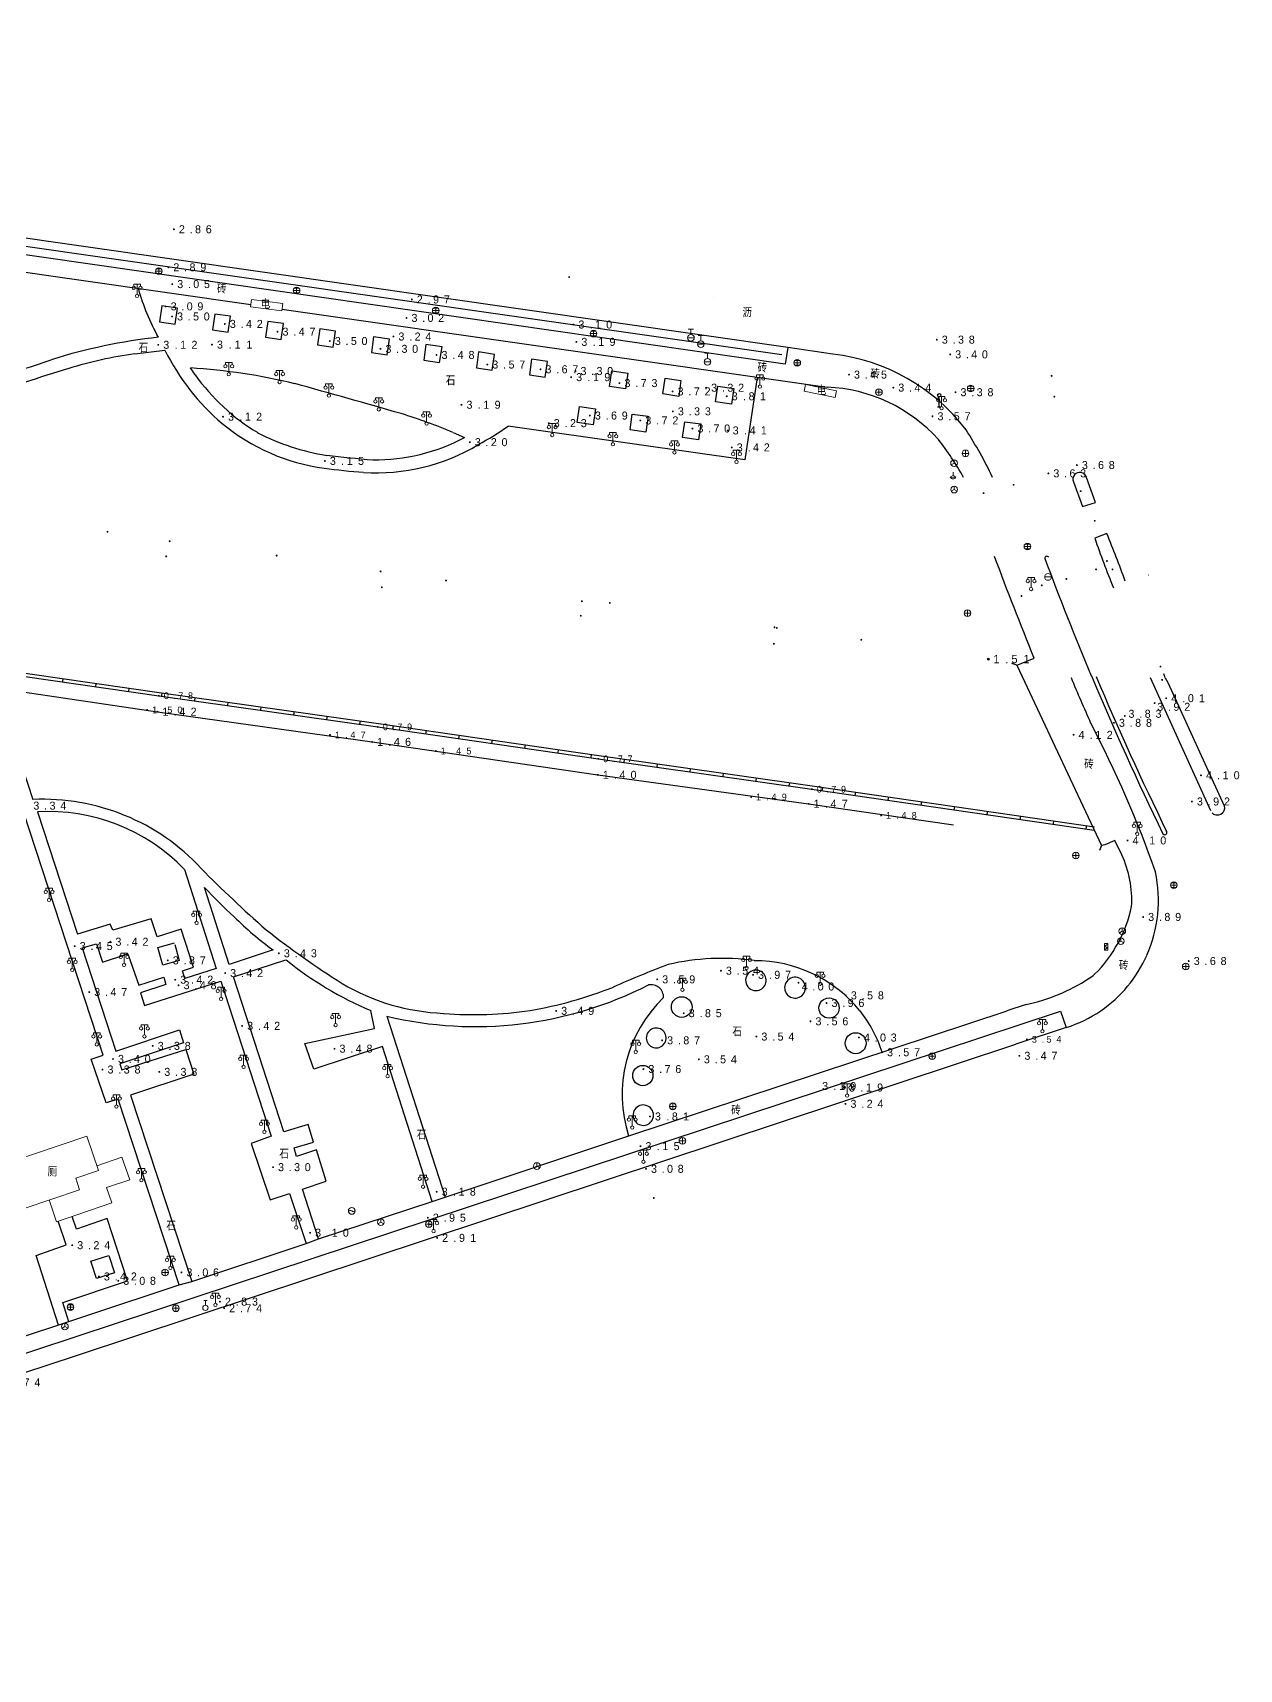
# Model space of a CAD drawing. Header units: metres. Extents: x 342272 to 345188, y 671156 to 672490.
# Drawn here: x 345006.8 to 345187.7, y 671890.7 to 672136.1 of the extents above; entities that cross this region are included whole.
import ezdxf
from ezdxf.enums import TextEntityAlignment as Align

# ---------------------------------------------------------------- set-up
doc = ezdxf.new("R2010")
doc.units = ezdxf.units.M
doc.header["$LTSCALE"] = 0.5
doc.header["$MEASUREMENT"] = 0
doc.layers.add('00-地形', color=251, linetype='Continuous')
doc.layers.add('00-现状标高', color=2, linetype='Continuous', lineweight=0, plot=False)
for name, color, linetype, lineweight in [('公共设施纪念物', 8, 'Continuous', 0), ('普通房屋', 8, 'Continuous', 0), ('通讯及其他管线设施', 252, 'Continuous', 0)]:
    doc.layers.add(name, color=color, linetype=linetype, lineweight=lineweight)
doc.styles.add('Style-MCS_Chinese1', font='MCS_Chinese1.shx', dxfattribs={"bigfont": 'MCS_Chinese1big.shx'})
doc.styles.add('正等线体2.0', font='MCS_Chinese1.shx', dxfattribs={"height": 2, "bigfont": 'MCS_Chinese1big.shx'})
doc.styles.add('正等线体2.4', font='MCS_Chinese1.shx', dxfattribs={"height": 2.4, "bigfont": 'MCS_Chinese1big.shx'})
doc.styles.add('细等线体2.5', font='MCS_Chinese1.shx', dxfattribs={"height": 2.5, "bigfont": 'MCS_Chinese1big.shx'})

# ---------------------------------------------------------------- blocks, each defined once
blk = doc.blocks.new('174601')
at = {"layer": '通讯及其他管线设施', "lineweight": 0}
for q in [(-0.87, -0.5), (0, 1), (0.87, -0.5)]:
    blk.add_line((0, 0), q, dxfattribs=at)
blk.add_circle((0, 0), 1, dxfattribs=at)
blk = doc.blocks.new('175300')
at = {"layer": '通讯及其他管线设施', "lineweight": 0}
for p, q in [((-0.5, 2.2), (0.5, 2.2)), ((0, 0.8), (0, 2.2))]:
    blk.add_line(p, q, dxfattribs=at)
blk.add_circle((0, 0), 0.8, dxfattribs=at)
blk = doc.blocks.new('155210_1')
at = {"layer": '公共设施纪念物', "lineweight": 0}
for p, q in [((-1, 2.9), (-1, 3.5)), ((-1, 3.5), (1, 3.5)), ((0, 0.5), (0, 3.5)), ((1, 3.5), (1, 2.9))]:
    blk.add_line(p, q, dxfattribs=at)
for centre in [(-1, 2.4), (0, 0), (1, 2.4)]:
    blk.add_circle(centre, 0.5, dxfattribs=at)
blk = doc.blocks.new('213400_3')
at = {"layer": '00-现状标高', "linetype": 'Continuous', "lineweight": 0}
h = blk.add_hatch(color=256, dxfattribs=at)
edge = h.paths.add_edge_path()
edge.add_arc((0, 0), 0.3, 0, 360)
blk = doc.blocks.new('174200')
at = {"layer": '通讯及其他管线设施', "lineweight": 0}
for p, q in [((-1, 0), (1, 0)), ((0, 1), (0, -1))]:
    blk.add_line(p, q, dxfattribs=at)
blk.add_circle((0, 0), 1, dxfattribs=at)
blk = doc.blocks.new('174900')
at = {"layer": '通讯及其他管线设施', "lineweight": 0}
blk.add_circle((0, 0), 1, dxfattribs=at)
blk = doc.blocks.new('174400')
at = {"layer": '通讯及其他管线设施', "lineweight": 0}
blk.add_circle((0, 0), 1, dxfattribs=at)
for centre, start, end in [((-0.43, -0.55), 52.0967, 144.3058), ((0.43, 0.55), 232.0967, 324.3058)]:
    blk.add_arc(centre, 0.694, start, end, dxfattribs=at)
blk = doc.blocks.new('174201')
at = {"layer": '通讯及其他管线设施', "linetype": 'Continuous', "lineweight": 0}
for p, q in [((-1, 0), (1, 0)), ((-0.7, 0.7), (0.7, 0.7)), ((0, -1), (0, 1)), ((-0.7, -0.7), (0.7, -0.7))]:
    blk.add_line(p, q, dxfattribs=at)
blk.add_circle((0, 0), 1, dxfattribs=at)
blk = doc.blocks.new('171103')
at = {"layer": '通讯及其他管线设施', "lineweight": 0}
for p, q in [((-0.5, 0), (-0.5, 2)), ((-0.5, 2), (0.5, 2)), ((0.5, 0), (-0.5, 0)), ((0.35, 1.75), (-0.35, 1.25)), ((-0.35, 1.25), (0.35, 0.75)), ((0.35, 0.75), (-0.35, 0.25)), ((0.5, 2), (0.5, 0))]:
    blk.add_line(p, q, dxfattribs=at)
blk = doc.blocks.new('213400_1')
at = {"layer": '00-现状标高', "linetype": 'Continuous', "lineweight": 0}
h = blk.add_hatch(color=256, dxfattribs=at)
edge = h.paths.add_edge_path()
edge.add_arc((0, 0), 0.3, 0, 360)
blk.add_circle((0, 0), 0.3, dxfattribs=at)
blk = doc.blocks.new('213400_4')
at = {"layer": '00-现状标高', "linetype": 'Continuous', "lineweight": 0}
h = blk.add_hatch(color=256, dxfattribs=at)
edge = h.paths.add_edge_path()
edge.add_arc((0, 0), 0.3, 0, 360)
blk = doc.blocks.new('155210')
at = {"layer": '公共设施纪念物', "linetype": 'Continuous', "lineweight": 0}
for p, q in [((-1, 2.9), (-1, 3.5)), ((-1, 3.5), (1, 3.5)), ((0, 0.5), (0, 3.5)), ((1, 3.5), (1, 2.9))]:
    blk.add_line(p, q, dxfattribs=at)
for centre in [(-1, 2.4), (0, 0), (1, 2.4)]:
    blk.add_circle(centre, 0.5, dxfattribs=at)
blk = doc.blocks.new('174201_1')
at = {"layer": '通讯及其他管线设施', "linetype": 'Continuous', "lineweight": 0}
for p, q in [((-1, 0), (1, 0)), ((-0.7, 0.7), (0.7, 0.7)), ((0, -1), (0, 1)), ((-0.7, -0.7), (0.7, -0.7))]:
    blk.add_line(p, q, dxfattribs=at)
blk.add_circle((0, 0), 1, dxfattribs=at)
blk = doc.blocks.new('175200_1')
at = {"layer": '通讯及其他管线设施', "linetype": 'Continuous', "lineweight": 0}
for p, q in [((-1, 0), (1, 0)), ((-0.8, 2.6), (0.8, 2.6)), ((0, 1), (0, 2.6))]:
    blk.add_line(p, q, dxfattribs=at)
blk.add_circle((0, 0), 1, dxfattribs=at)
blk = doc.blocks.new('174200_1')
at = {"layer": '通讯及其他管线设施', "linetype": 'Continuous', "lineweight": 0}
for p, q in [((-1, 0), (1, 0)), ((0, 1), (0, -1))]:
    blk.add_line(p, q, dxfattribs=at)
blk.add_circle((0, 0), 1, dxfattribs=at)
blk = doc.blocks.new('174601_1')
at = {"layer": '通讯及其他管线设施', "linetype": 'Continuous', "lineweight": 0}
for q in [(-0.87, -0.5), (0, 1), (0.87, -0.5)]:
    blk.add_line((0, 0), q, dxfattribs=at)
blk.add_circle((0, 0), 1, dxfattribs=at)

msp = doc.modelspace()

# ---------------------------------------------------------------- hatches: boundary and pattern name
at = {"layer": '00-地形', "lineweight": -3}
msp.add_hatch(color=256, dxfattribs=at).paths.add_polyline_path([(345154.75, 671982.84), (345154.75, 671982.55, 0.723079)])
at = {"layer": '00-现状标高', "lineweight": 0}
for points in [[(345087.35, 672099.55), (345087.13, 672099.58, 2.286186)], [(345108.87, 672096.41, 0.195292), (345108.99, 672096.39)], [(345167.1, 672072.24), (345167.05, 672072.37, 0.236229)], [(345174.18, 672054.66), (345174.07, 672054.93, 0.764471)]]:
    msp.add_hatch(color=256, dxfattribs=at).paths.add_polyline_path(points)
h = msp.add_hatch(color=256, dxfattribs=at)
edge = h.paths.add_edge_path()
edge.add_arc((345149.34, 672067.07), 0.15, 0, 360)
h = msp.add_hatch(color=256, dxfattribs=at)
edge = h.paths.add_edge_path()
edge.add_arc((345153.84, 672068.31), 0.15, 0, 360)
h = msp.add_hatch(color=256, dxfattribs=at)
edge = h.paths.add_edge_path()
edge.add_arc((345163.89, 672067.36), 0.15, 0, 360)
h = msp.add_hatch(color=256, dxfattribs=at)
edge = h.paths.add_edge_path()
edge.add_arc((345166, 672062.91), 0.15, 0, 360)
h = msp.add_hatch(color=256, dxfattribs=at)
edge = h.paths.add_edge_path()
edge.add_arc((345018.04, 672061.28), 0.15, 0, 360)
h = msp.add_hatch(color=256, dxfattribs=at)
edge = h.paths.add_edge_path()
edge.add_arc((345027.35, 672059.85), 0.15, 0, 360)
h = msp.add_hatch(color=256, dxfattribs=at)
edge = h.paths.add_edge_path()
edge.add_arc((345026.84, 672057.58), 0.15, 0, 360)
h = msp.add_hatch(color=256, dxfattribs=at)
edge = h.paths.add_edge_path()
edge.add_arc((345043.39, 672057.7), 0.15, 0, 360)
h = msp.add_hatch(color=256, dxfattribs=at)
edge = h.paths.add_edge_path()
edge.add_arc((345058.96, 672055.32), 0.15, 0, 360)
h = msp.add_hatch(color=256, dxfattribs=at)
edge = h.paths.add_edge_path()
edge.add_arc((345166.2, 672055.63), 0.15, 0, 360)
h = msp.add_hatch(color=256, dxfattribs=at)
edge = h.paths.add_edge_path()
edge.add_arc((345167.83, 672056.88), 0.15, 0, 360)
h = msp.add_hatch(color=256, dxfattribs=at)
edge = h.paths.add_edge_path()
edge.add_arc((345168.67, 672055.63), 0.15, 0, 360)
h = msp.add_hatch(color=256, dxfattribs=at)
edge = h.paths.add_edge_path()
edge.add_arc((345059.15, 672052.94), 0.15, 0, 360)
h = msp.add_hatch(color=256, dxfattribs=at)
edge = h.paths.add_edge_path()
edge.add_arc((345068.78, 672053.95), 0.15, 0, 360)
h = msp.add_hatch(color=256, dxfattribs=at)
edge = h.paths.add_edge_path()
edge.add_arc((345158.06, 672053.23), 0.15, 0, 360)
h = msp.add_hatch(color=256, dxfattribs=at)
edge = h.paths.add_edge_path()
edge.add_arc((345161.75, 672054.2), 0.15, 0, 360)
h = msp.add_hatch(color=256, dxfattribs=at)
edge = h.paths.add_edge_path()
edge.add_arc((345089.14, 672050.86), 0.15, 0, 360)
h = msp.add_hatch(color=256, dxfattribs=at)
edge = h.paths.add_edge_path()
edge.add_arc((345093.33, 672050.6), 0.15, 0, 360)
h = msp.add_hatch(color=256, dxfattribs=at)
edge = h.paths.add_edge_path()
edge.add_arc((345155.03, 672051.64), 0.15, 0, 360)
h = msp.add_hatch(color=256, dxfattribs=at)
edge = h.paths.add_edge_path()
edge.add_arc((345088.98, 672048.68), 0.15, 0, 360)
h = msp.add_hatch(color=256, dxfattribs=at)
edge = h.paths.add_edge_path()
edge.add_arc((345118.01, 672046.94), 0.15, 0, 360)
h = msp.add_hatch(color=256, dxfattribs=at)
edge = h.paths.add_edge_path()
edge.add_arc((345118.35, 672046.85), 0.15, 0, 360)
h = msp.add_hatch(color=256, dxfattribs=at)
edge = h.paths.add_edge_path()
edge.add_arc((345131.01, 672045.08), 0.15, 0, 360)
h = msp.add_hatch(color=256, dxfattribs=at)
edge = h.paths.add_edge_path()
edge.add_arc((345117.91, 672044.47), 0.15, 0, 360)
h = msp.add_hatch(color=256, dxfattribs=at)
edge = h.paths.add_edge_path()
edge.add_arc((345175.86, 672041.05), 0.15, 0, 360)
h = msp.add_hatch(color=256, dxfattribs=at)
edge = h.paths.add_edge_path()
edge.add_arc((345176.1, 672039.06), 0.15, 0, 360)

# ---------------------------------------------------------------- linework, layer by layer
at = {"layer": '00-地形', "lineweight": -3}
for p, q in [((345120.02, 672088.9), (344790.85, 672136.1)), ((345119.62, 672086.42), (344790.51, 672133.66)), ((345119.09, 672087.79), (344791.38, 672134.79)), ((344964.22, 672106.14), (345039.51, 672095.34)), ((345026.18, 672095.13), (345025.83, 672092.74)), ((345028.55, 672094.79), (345026.18, 672095.13)), ((345028.2, 672092.4), (345028.55, 672094.79)), ((345044.19, 672094.67), (345125.89, 672082.96)), ((345025.83, 672092.74), (345028.2, 672092.4)), ((345034.11, 672093.92), (345033.76, 672091.54)), ((345036.48, 672093.58), (345034.11, 672093.92)), ((345036.13, 672091.19), (345036.48, 672093.58)), ((345042.06, 672092.82), (345041.71, 672090.43)), ((345044.42, 672092.48), (345042.06, 672092.82)), ((345044.07, 672090.09), (345044.42, 672092.48)), ((345049.84, 672091.7), (345049.49, 672089.31)), ((345052.21, 672091.35), (345049.84, 672091.7)), ((345033.76, 672091.54), (345036.13, 672091.19)), ((345041.71, 672090.43), (345044.07, 672090.09)), ((345049.49, 672089.31), (345051.86, 672088.97)), ((345051.86, 672088.97), (345052.21, 672091.35)), ((345057.89, 672090.5), (345057.6, 672088.13)), ((345060.31, 672090.14), (345057.89, 672090.5)), ((345059.96, 672087.78), (345060.31, 672090.14)), ((345065.76, 672089.37), (345065.47, 672087)), ((345068.18, 672089.01), (345065.76, 672089.37)), ((345022.13, 672087.96), (345026.65, 672088.49)), ((345057.6, 672088.13), (345059.96, 672087.78)), ((345065.47, 672087), (345067.82, 672086.65)), ((345067.82, 672086.65), (345068.18, 672089.01)), ((345073.64, 672088.23), (345073.35, 672085.86)), ((345076.06, 672087.86), (345073.64, 672088.23)), ((345075.7, 672085.5), (345076.06, 672087.86)), ((345081.58, 672087.15), (345081.29, 672084.78)), ((345084, 672086.79), (345081.58, 672087.15)), ((345083.64, 672084.43), (345084, 672086.79)), ((345120.02, 672088.9), (345119.62, 672086.42)), ((345126.75, 672087.9), (345120.02, 672088.9)), ((345031.17, 672084.8), (345030.46, 672085.84)), ((345073.35, 672085.86), (345075.7, 672085.5)), ((345081.29, 672084.78), (345083.64, 672084.43)), ((345093.3, 672083.04), (345093.64, 672085.41)), ((345093.64, 672085.41), (345096.02, 672085.07)), ((345096.02, 672085.07), (345095.68, 672082.68)), ((345101.27, 672081.93), (345101.61, 672084.3)), ((345101.61, 672084.3), (345103.99, 672083.96)), ((345115.4, 672084.4), (345113.58, 672072.07)), ((345095.68, 672082.68), (345093.3, 672083.04)), ((345103.65, 672081.57), (345101.27, 672081.93)), ((345103.99, 672083.96), (345103.65, 672081.57)), ((345109.18, 672080.74), (345109.52, 672083.11)), ((345109.52, 672083.11), (345111.9, 672082.77)), ((345111.9, 672082.77), (345111.56, 672080.38)), ((345088.44, 672077.65), (345088.78, 672080.03)), ((345088.78, 672080.03), (345091.16, 672079.69)), ((345091.16, 672079.69), (345090.82, 672077.3)), ((345111.56, 672080.38), (345109.18, 672080.74)), ((345142.46, 672080), (345142.96, 672080)), ((345142.71, 672080), (345142.71, 672081.5)), ((345097.37, 672074.36), (345078.1, 672077.12)), ((345090.82, 672077.3), (345088.44, 672077.65)), ((345096.35, 672076.55), (345096.68, 672078.92)), ((345096.68, 672078.92), (345099.07, 672078.58)), ((345099.07, 672078.58), (345098.73, 672076.19)), ((345104.23, 672075.41), (345104.57, 672077.78)), ((345104.57, 672077.78), (345106.95, 672077.44)), ((345106.95, 672077.44), (345106.61, 672075.05)), ((345069.82, 672076.18), (345071.56, 672075.41)), ((345098.73, 672076.19), (345096.35, 672076.55)), ((345106.61, 672075.05), (345104.23, 672075.41)), ((345113.58, 672072.07), (345097.37, 672074.36)), ((345162.8, 672068.76), (345164.15, 672065.08)), ((345164.77, 672069.4), (345164.75, 672069.44)), ((345166.12, 672065.67), (345164.77, 672069.4)), ((345164.15, 672065.08), (345166.12, 672065.67)), ((345167.82, 672061.02), (345166.02, 672060.33)), ((344995.32, 672041.04), (345025.72, 672036.68)), ((344995.39, 672041.53), (345025.79, 672037.18)), ((345154.34, 672041.25), (345153.59, 672041.53)), ((345154.34, 672041.25), (345154.73, 672041.42)), ((345154.34, 672041.25), (345155.53, 672038.72)), ((345154.34, 672041.25), (345164.61, 672019.32)), ((345154.73, 672041.42), (345156.93, 672042.33)), ((345011.34, 672039.25), (345011.27, 672038.75)), ((345016.29, 672038.54), (345016.22, 672038.04)), ((345021.24, 672037.83), (345021.17, 672037.34)), ((345183.42, 672019.41), (345174.35, 672039.38)), ((345176.58, 672039.38), (345176.94, 672038.66)), ((345176.94, 672038.66), (345185.38, 672020.16)), ((345003.64, 672037.51), (345025.52, 672034.29)), ((345025.72, 672036.68), (345058.56, 672032.01)), ((345025.79, 672037.18), (345058.63, 672032.5)), ((345026.19, 672037.12), (345026.12, 672036.63)), ((345031.14, 672036.42), (345031.07, 672035.92)), ((345036.09, 672035.71), (345036.02, 672035.22)), ((345003.02, 672032.93), (345006.86, 672021.12)), ((345025.52, 672034.29), (345057.7, 672029.76)), ((345041.04, 672035.01), (345040.97, 672034.51)), ((345045.99, 672034.3), (345045.92, 672033.81)), ((345050.94, 672033.6), (345050.87, 672033.1)), ((345055.89, 672032.89), (345055.82, 672032.4)), ((345058.56, 672032.01), (345091.6, 672027.22)), ((345058.63, 672032.5), (345091.67, 672027.72)), ((345060.84, 672032.18), (345060.77, 672031.69)), ((345065.79, 672031.47), (345065.72, 672030.97)), ((345070.74, 672030.75), (345070.66, 672030.25)), ((345057.7, 672029.76), (345091.53, 672024.82)), ((345075.68, 672030.03), (345075.61, 672029.54)), ((345080.63, 672029.32), (345080.56, 672028.82)), ((345085.58, 672028.6), (345085.51, 672028.1)), ((345090.53, 672027.88), (345090.46, 672027.39)), ((345091.6, 672027.22), (345123.6, 672022.67)), ((345091.67, 672027.72), (345123.67, 672023.16)), ((345095.48, 672027.17), (345095.41, 672026.68)), ((345100.43, 672026.47), (345100.36, 672025.97)), ((345105.38, 672025.76), (345105.31, 672025.27)), ((345091.53, 672024.82), (345123.12, 672020.48)), ((345110.33, 672025.06), (345110.26, 672024.56)), ((345115.28, 672024.36), (345115.21, 672023.86)), ((345120.23, 672023.65), (345120.16, 672023.16)), ((345123.67, 672023.16), (345165.98, 672017.03)), ((345125.18, 672022.94), (345125.11, 672022.45)), ((345123.12, 672020.48), (345144.82, 672017.33)), ((345123.6, 672022.67), (345165.91, 672016.54)), ((345130.13, 672022.23), (345130.06, 672021.73)), ((345135.08, 672021.51), (345135, 672021.01)), ((345140.02, 672020.79), (345139.95, 672020.3)), ((345017.37, 671982.79), (345005.49, 672019.12)), ((345007.53, 672019.29), (345013.54, 672000.92)), ((345144.97, 672020.08), (345144.9, 672019.58)), ((345149.92, 672019.36), (345149.85, 672018.86)), ((345154.87, 672018.64), (345154.8, 672018.15)), ((345164.61, 672019.32), (345167, 672014.21)), ((345159.82, 672017.93), (345159.75, 672017.43)), ((345164.77, 672017.21), (345164.69, 672016.71)), ((345167, 672014.21), (345166.73, 672013.46)), ((345167.52, 672014.31), (345167, 672014.21)), ((345169.01, 672014.98), (345167.52, 672014.31)), ((345170.04, 672012.84), (345169.01, 672014.98)), ((345029.56, 672010.65), (345034.32, 671995.79)), ((345036.29, 671996.41), (345032.58, 672007.92)), ((345024.57, 672003.25), (345018.83, 672001.53)), ((345025.47, 672000.55), (345024.57, 672003.25)), ((345018.46, 672002.45), (345013.54, 672000.92)), ((345018.83, 672001.53), (345018.46, 672002.45)), ((345029.1, 672001.7), (345025.47, 672000.55)), ((345030.95, 671995.97), (345029.1, 672001.7)), ((345014.26, 671998.86), (345016.37, 671999.5)), ((345014.26, 671998.86), (345019.28, 671983.4)), ((345016.37, 671999.5), (345017.31, 671996.74)), ((345025.6, 671998.92), (345028.06, 671999.61)), ((345026.34, 671996.28), (345025.6, 671998.92)), ((345028.12, 671999.4), (345028.8, 671996.97)), ((345042.88, 671998.56), (345036.29, 671996.41)), ((345017.31, 671996.74), (345021.09, 671997.98)), ((345021.09, 671997.98), (345022.72, 671993.27)), ((345028.8, 671996.97), (345026.34, 671996.28)), ((345029.3, 671995.43), (345030.95, 671995.97)), ((345036.91, 671994.56), (345044.79, 671997.1)), ((345022.72, 671993.27), (345026.48, 671994.5)), ((345023.59, 671990.25), (345035.03, 671993.89)), ((345026.48, 671994.5), (345026.76, 671993.38)), ((345029.64, 671994.28), (345029.3, 671995.43)), ((345034.32, 671995.79), (345029.64, 671994.28)), ((345035.03, 671993.89), (345042.59, 671970.64)), ((345044.49, 671971.27), (345036.91, 671994.56)), ((345026.76, 671993.38), (345022.98, 671992.14)), ((345022.98, 671992.14), (345023.59, 671990.25)), ((344980.44, 671929.73), (345160.85, 671989.4)), ((345058.06, 671986.81), (345057.5, 671989.48)), ((345059.9, 671988.62), (345068.67, 671961.48)), ((345096.15, 671970.68), (345152.9, 671989.42)), ((345155.73, 671990.39), (345152.82, 671989.42)), ((345160.85, 671989.4), (345161.73, 671986.92)), ((345019.28, 671983.4), (345028.83, 671986.57)), ((345028.83, 671986.57), (345029.45, 671984.65)), ((345047.63, 671984.55), (345058.06, 671986.81)), ((345161.73, 671986.92), (345154.17, 671984.44)), ((345161.73, 671986.92), (345154.76, 671984.63)), ((345013.23, 671937.71), (345154.17, 671984.44)), ((345029.45, 671984.65), (345019.87, 671981.5)), ((345020.2, 671980.59), (345029.79, 671983.64)), ((345029.79, 671983.64), (345031, 671979.93)), ((345048.97, 671980.69), (345047.63, 671984.55)), ((345059.24, 671984.11), (345048.97, 671980.69)), ((345066.72, 671960.83), (345059.24, 671984.11)), ((345015.6, 671982.2), (345017.37, 671982.79)), ((345017.84, 671975.65), (345015.6, 671982.2)), ((345019.87, 671981.5), (345020.2, 671980.59)), ((345031, 671979.93), (345021.5, 671976.8)), ((345021.5, 671976.8), (345030.68, 671948.87)), ((345019.65, 671976.18), (345017.84, 671975.65)), ((345028.77, 671948.33), (345019.65, 671976.18)), ((345048.09, 671972.41), (345044.49, 671971.27)), ((345048.92, 671969.76), (345048.09, 671972.41)), ((345042.59, 671970.64), (345039.56, 671969.53)), ((345039.56, 671969.53), (345042.43, 671961.09)), ((345046, 671968.89), (345048.92, 671969.76)), ((345046.38, 671967.62), (345046, 671968.89)), ((345068.67, 671961.48), (345096.15, 671970.68)), ((345049.34, 671968.59), (345046.38, 671967.62)), ((345050.82, 671963.92), (345049.34, 671968.59)), ((345042.43, 671961.09), (345045.33, 671962.05)), ((345045.33, 671962.05), (345047.81, 671954.57)), ((345047.24, 671962.71), (345050.82, 671963.92)), ((345049.68, 671955.27), (345047.24, 671962.71)), ((345049.68, 671955.27), (345066.72, 671960.83)), ((345066.72, 671960.83), (345068.67, 671961.48)), ((345011.86, 671954.36), (345010.65, 671957.9)), ((345013.38, 671956.71), (345012.72, 671958.61)), ((345017.98, 671958.3), (345013.38, 671956.71)), ((345021.01, 671948.93), (345017.98, 671958.3)), ((345007.37, 671952.77), (345011.86, 671954.36)), ((345030.68, 671948.87), (345047.81, 671954.57)), ((345047.81, 671954.57), (345049.68, 671955.27)), ((345010.68, 671942.33), (345007.37, 671952.77)), ((345015.56, 671951.9), (345018.24, 671952.76)), ((345016.41, 671949.29), (345015.56, 671951.9)), ((345018.24, 671952.76), (345019.08, 671950.15)), ((345019.08, 671950.15), (345016.41, 671949.29)), ((344990.06, 671935.54), (345028.77, 671948.33)), ((345011.32, 671945.71), (345021.01, 671948.93)), ((345028.77, 671948.33), (345030.68, 671948.87)), ((345012.23, 671942.83), (345011.32, 671945.71)), ((344871.07, 671890.71), (345013.23, 671937.71))]:
    msp.add_line(p, q, dxfattribs=at)
for centre, radius in [((345142.71, 672081.75), 0.25), ((345104.1, 671990.01), 1.55), ((345126.18, 671989.86), 1.52), ((345130.17, 671984.58), 1.57), ((345098.27, 671979.73), 1.52)]:
    msp.add_circle(centre, radius, dxfattribs=at)
at = {"layer": '00-地形', "lineweight": -3, "extrusion": (0, 0, -1)}
for centre, radius, start, end in [((-345055.66, 672106.95), 34.24, 331.1524, 344.2113), ((-345707.36, 672266.14), 594.19, 337.87286, 339.44894), ((-345947.12, 672367.18), 837.37, 336.95439, 336.99705), ((-345184.39, 672019.81), 1.05, 160.3936, 319.7826)]:
    msp.add_arc(centre, radius, start, end, dxfattribs=at)
at = {"layer": '00-地形', "lineweight": -3}
for centre, radius, start, end in [((345034.83, 672006.68), 84.25, 96.2451, 107.4356), ((344950.27, 672259.51), 182.37, 283.5187, 288.9824), ((345031.5, 672022.05), 66.57, 98.0935, 106.8267), ((345057.75, 672103.93), 34.72, 206.4012, 229.5768), ((345123.4, 672058.77), 29.33, 37.3484, 83.4374), ((345074.79, 671879.49), 215.56, 106.8717, 108.6877), ((345024.97, 671996.17), 89.83, 76.3798, 86.4959), ((345056.81, 672103.12), 31.51, 215.5507, 238.9222), ((344679.95, 670754.13), 1378.86, 73.91179, 74.59966), ((345124.86, 672059.11), 23.87, 42.1052, 87.5189), ((345054.69, 672101.04), 30.53, 230.4257, 262.1762), ((345037.97, 672000.3), 82.29, 67.2326, 72.9807), ((345048.25, 672120.42), 52.6, 298.8179, 304.5789), ((345056.44, 672107.03), 34.75, 242.7755, 260.7837), ((345058.13, 672100.51), 28.46, 269.35, 298.1441), ((345106.3, 672046.94), 45.92, 29.3279, 37.8456), ((345090.21, 672040.27), 67.15, 25.7287, 32.7082), ((345093.2, 672466.74), 396.27, 263.8691, 264.877), ((345058.36, 672099.7), 29.59, 266.2453, 301.0019), ((345066.49, 672195.71), 125.93, 262.7174, 265.4136), ((345163.76, 672069.15), 1.03, 16.7592, 201.8181), ((345303.66, 672107.69), 145.57, 198.9877, 202.1241), ((344880.65, 671946.22), 309.27, 20.3657, 21.7891), ((345158.84, 672057.29), 0.312, 31.9408, 184.3634), ((345610.04, 672226.19), 482.09, 200.5126, 202.7595), ((345689.62, 672262.79), 572.55, 202.9646, 203.7084), ((345603.05, 672223.42), 474.56, 202.7773, 205.918), ((345590.68, 672218.75), 460.74, 202.8831, 206.0595), ((345016.66, 671954.48), 167.99, 19.3938, 27.703), ((345008.36, 671988.86), 32.3, 42.7734, 92.6627), ((345009.13, 671990.95), 28.38, 43.9439, 93.22), ((345176.5, 672016.17), 0.333, 211.5124, 32.2729), ((345169.25, 672146.5), 192.97, 224.6901, 228.6671), ((345155.44, 672006.01), 16.12, 356.6863, 25.0522), ((345154.84, 672006.04), 20.71, 336.4494, 11.7816), ((345136.52, 672108.1), 144.36, 223.9444, 226.42), ((345071.83, 672038.56), 49.39, 225.1792, 234.0669), ((345151.46, 672009.43), 20.54, 315.0241, 347.7758), ((345130.72, 672115.12), 144.19, 231.9317, 237.4736), ((345077.64, 672037.47), 52.04, 230.87, 247.2366), ((345164.53, 671832.77), 175.13, 110.8946, 113.8049), ((345110.12, 671961.56), 35.74, 82.2097, 103.0036), ((345115, 671976.56), 20.4, 39.1975, 90.1186), ((345155.48, 672005.98), 20.1, 304.6529, 335.8557), ((345069.76, 672021.69), 32.66, 239.5119, 267.6464), ((345115.22, 671994.01), 1.54, 127.2717, 288.4311), ((345115.22, 671994.01), 1.54, 288.4311, 127.2718), ((345121.08, 671992.91), 1.56, 293.0922, 161.8009), ((345149.98, 672017.43), 27.64, 282.0192, 303.1308), ((345153.59, 672011.15), 20.43, 304.2735, 307.3637), ((345073.1, 672044.38), 57.3, 256.675, 296.9848), ((345070.52, 672051.85), 63.31, 279.863, 291.6252), ((345115.35, 671976.87), 20.18, 133.8571, 197.8683), ((345099.51, 671991.49), 1.87, 357.7992, 102.5115), ((345121.08, 671992.91), 1.56, 161.801, 293.0922), ((345073.04, 672046.31), 57.44, 265.3889, 278.3335), ((345115.33, 671977.24), 19.73, 17.6374, 38.258), ((345155.13, 672007.03), 21.16, 288.1692, 303.8293), ((345100.28, 671985.37), 1.49, 327.6609, 180.3845), ((345100.28, 671985.37), 1.49, 180.3846, 327.6609), ((345098.34, 671973.79), 1.53, 350.8046, 210.0829), ((345098.34, 671973.79), 1.53, 210.0829, 350.8046)]:
    msp.add_arc(centre, radius, start, end, dxfattribs=at)
at = {"layer": '公共设施纪念物', "lineweight": 0}
for p, q in [((345155.97, 672054.13), (345155.97, 672054.43)), ((345155.97, 672054.43), (345156.97, 672054.43)), ((345156.47, 672052.93), (345156.47, 672054.43)), ((345156.97, 672054.43), (345156.97, 672054.13))]:
    msp.add_line(p, q, dxfattribs=at)
at = {"layer": '公共设施纪念物', "lineweight": 0, "flags": 128}
msp.add_lwpolyline([(345005.57, 671959.82), (345003.25, 671966.72), (345014.93, 671970.63), (345016.67, 671965.48), (345013.27, 671964.34), (345013.85, 671962.61), (345005.57, 671959.82)], dxfattribs=at)
at = {"layer": '公共设施纪念物', "lineweight": 0}
for centre in [(345155.97, 672053.88), (345156.47, 672052.68), (345156.97, 672053.88)]:
    msp.add_circle(centre, 0.25, dxfattribs=at)
at = {"layer": '普通房屋', "lineweight": 0, "flags": 128}
msp.add_lwpolyline([(345009.31, 671961.08), (345010.41, 671957.82), (345018.69, 671960.67), (345017.91, 671962.95), (345021.36, 671964.11), (345020.18, 671967.49), (345016.42, 671966.22)], dxfattribs=at)
at = {"layer": '通讯及其他管线设施', "lineweight": 0}
for p, q in [((345144.76, 672069.7), (345144.33, 672069.45)), ((345144.76, 672069.7), (345144.76, 672070.2)), ((345144.76, 672069.7), (345145.2, 672069.45)), ((345144.93, 672067.59), (345144.49, 672067.34)), ((345144.93, 672067.59), (345144.93, 672068.09)), ((345144.93, 672067.59), (345145.36, 672067.34)), ((345155.41, 672059.07), (345156.41, 672059.07)), ((345155.56, 672059.42), (345156.26, 672059.42)), ((345155.56, 672058.72), (345156.26, 672058.72)), ((345155.91, 672058.57), (345155.91, 672059.57)), ((345158.5, 672054.49), (345159.5, 672054.49)), ((345146.44, 672049.07), (345147.44, 672049.07)), ((345146.94, 672049.57), (345146.94, 672048.57))]:
    msp.add_line(p, q, dxfattribs=at)
at = {"layer": '通讯及其他管线设施', "lineweight": 0, "flags": 128}
for points in [[(345039.61, 672096.12), (345044.3, 672095.5), (345044.16, 672094.4), (345039.46, 672095.01), (345039.61, 672096.12)], [(345122.44, 672082.34), (345127.12, 672081.41), (345127.32, 672082.42), (345122.65, 672083.36), (345122.44, 672082.34)], [(345144.34, 672069.44), (345145.19, 672069.43)]]:
    msp.add_lwpolyline(points, dxfattribs=at)
msp.add_lwpolyline([(345144.34, 672069.44, 0.557329), (345145.19, 672069.43)], format="xyb", dxfattribs=at)
at = {"layer": '通讯及其他管线设施', "lineweight": 0}
for centre in [(345144.93, 672067.59), (345155.91, 672059.07), (345159, 672054.49), (345146.94, 672049.07)]:
    msp.add_circle(centre, 0.5, dxfattribs=at)

# ---------------------------------------------------------------- block references
at = {"layer": '00-现状标高', "linetype": 'Continuous', "lineweight": 0, "xscale": 0.5, "yscale": 0.5, "zscale": 0.5}
for p in [(345027.99, 672106.62), (345027.15, 672100.92), (345027.74, 672098.4), (345026.76, 672095.06), (345063.65, 672096.1), (345027.71, 672093.55), (345035.62, 672092.43), (345062.85, 672093.33), (345087.87, 672092.34), (345025.65, 672089.3), (345033.69, 672089.33), (345043.52, 672091.27), (345051.36, 672089.87), (345060.89, 672090.55), (345088.31, 672089.74), (345142.33, 672090.07), (345058.95, 672088.7), (345067.35, 672087.78), (345144.34, 672087.86), (345074.96, 672086.34), (345082.93, 672085.63), (345087.53, 672084.45), (345088.18, 672085.36), (345129.17, 672084.83), (345159.54, 672084.64), (345094.77, 672083.56), (345102.73, 672082.31), (345107.76, 672082.86), (345135.81, 672082.88), (345145.13, 672082.19), (345071.09, 672080.31), (345102.77, 672079.32), (345110.85, 672081.58), (345159.95, 672081.53), (345035.35, 672078.52), (345084.17, 672077.55), (345090.34, 672078.69), (345097.9, 672077.96), (345105.71, 672076.75), (345141.69, 672078.58), (345072.34, 672074.7), (345110.99, 672076.46), (345050.62, 672071.89), (345111.6, 672073.91), (345159.05, 672070.02), (345163.33, 672071.27)]:
    msp.add_blockref('213400_4', p, dxfattribs=at)
at = {"layer": '00-现状标高', "lineweight": 0, "xscale": 0.5, "yscale": 0.5, "zscale": 0.5}
for name, p in [('213400_1', (345150.06, 672042.18)), ('213400_3', (345025.72, 672036.68)), ('213400_3', (345174.98, 672035.58)), ('213400_3', (345176.72, 672036.31)), ('213400_3', (345023.98, 672034.55)), ('213400_3', (345025.52, 672034.29)), ('213400_3', (345168.88, 672032.62)), ('213400_3', (345170.51, 672033.66)), ('213400_3', (345051.39, 672030.82)), ('213400_3', (345058.56, 672032.01)), ('213400_3', (345162.83, 672030.83)), ('213400_3', (345057.7, 672029.76)), ('213400_3', (345067.24, 672028.4)), ('213400_3', (345091.6, 672027.22)), ('213400_3', (345091.53, 672024.82)), ('213400_3', (345181.92, 672024.75)), ('213400_3', (345114.5, 672021.5)), ('213400_3', (345123.12, 672020.48)), ('213400_3', (345123.6, 672022.67)), ('213400_3', (345180.57, 672020.82)), ('213400_3', (345133.98, 672018.74)), ('213400_3', (345170.92, 672014.98)), ('213400_3', (345173.26, 672003.51)), ('213400_3', (345013.12, 671999.14)), ('213400_3', (345018.48, 671999.79)), ('213400_3', (345027.07, 671997)), ('213400_3', (345043.72, 671998.06)), ('213400_3', (345180.09, 671996.9)), ('213400_3', (345028.19, 671994.1)), ('213400_3', (345035.67, 671995.1)), ('213400_3', (345100.43, 671994.15)), ('213400_3', (345109.98, 671995.45)), ('213400_3', (345114.79, 671994.83)), ('213400_3', (345121.61, 671993.66)), ('213400_3', (345015.3, 671992.25)), ('213400_3', (345028.69, 671993.27)), ('213400_3', (345128.7, 671991.75)), ('213400_3', (345085.28, 671989.43)), ('213400_3', (345104.4, 671989.08)), ('213400_3', (345125.81, 671990.61)), ('213400_3', (345038.22, 671987.18)), ('213400_3', (345123.4, 671987.86)), ('213400_3', (345024.81, 671984.18)), ('213400_3', (345052.06, 671983.76)), ('213400_3', (345101.16, 671985.01)), ('213400_3', (345115.29, 671985.58)), ('213400_3', (345130.67, 671985.43)), ('213400_3', (345155.83, 671985.16)), ('213400_3', (345018.86, 671982.22)), ('213400_3', (345106.67, 671982.16)), ('213400_3', (345134.13, 671983.22)), ('213400_3', (345154.71, 671982.69)), ('213400_3', (345017.29, 671980.63)), ('213400_3', (345025.8, 671980.28)), ('213400_3', (345098.36, 671980.7)), ('213400_3', (345128.42, 671977.93)), ('213400_3', (345128.64, 671975.49)), ('213400_3', (345099.34, 671973.6)), ('213400_3', (345097.92, 671969.14)), ('213400_3', (345042.85, 671966)), ('213400_3', (345098.75, 671965.74)), ('213400_3', (345067.38, 671962.31)), ('213400_3', (345099.91, 671961.38)), ('213400_3', (345066.05, 671958.41)), ('213400_3', (345012.75, 671954.29)), ('213400_3', (345048.4, 671956.16)), ('213400_3', (345067.44, 671955.39)), ('213400_3', (345016.74, 671949.6)), ('213400_3', (345029.12, 671950.21)), ('213400_3', (345019.65, 671948.96)), ('213400_3', (345034.89, 671945.83)), ('213400_3', (345035.52, 671944.84))]:
    msp.add_blockref(name, p, dxfattribs=at)
at = {"layer": '公共设施纪念物', "lineweight": 0, "xscale": 0.5, "yscale": 0.5, "zscale": 0.5}
for name, p in [('155210', (345022.47, 672096.64)), ('155210', (345036.22, 672084.88)), ('155210', (345043.83, 672083.71)), ('155210', (345115.83, 672083.05)), ('155210', (345051.23, 672081.7)), ('155210', (345058.69, 672079.62)), ('155210', (345143.05, 672079.78)), ('155210', (345065.86, 672077.49)), ('155210', (345084.69, 672075.76)), ('155210', (345093.78, 672074.39)), ('155210', (345103.01, 672073.18)), ('155210', (345112.31, 672071.75)), ('155210_1', (345172.38, 672015.97)), ('155210_1', (345009.29, 672006.06)), ('155210_1', (345031.39, 672002.62)), ('155210_1', (345012.76, 671995.58)), ('155210_1', (345020.53, 671996.32)), ('155210_1', (345113.83, 671995.87)), ('155210_1', (345104.21, 671992.6)), ('155210_1', (345124.84, 671993.51)), ('155210_1', (345035.06, 671991.22)), ('155210_1', (345052.23, 671987.3)), ('155210_1', (345016.42, 671984.41)), ('155210_1', (345023.57, 671985.61)), ('155210_1', (345158.16, 671986.37)), ('155210_1', (345097.21, 671983.27)), ('155210_1', (345038.43, 671981.02)), ('155210_1', (345060.02, 671979.64)), ('155210_1', (345019.37, 671975.07)), ('155210_1', (345128.88, 671976.73)), ('155210_1', (345041.56, 671971.27)), ('155210_1', (345096.69, 671971.92)), ('155210_1', (345098.36, 671966.8)), ('155210_1', (345023.12, 671964.03)), ('155210_1', (345065.34, 671963.05)), ('155210_1', (345046.32, 671956.95)), ('155210_1', (345066.92, 671956.4)), ('155210_1', (345027.47, 671950.9)), ('155210_1', (345034.21, 671945.34))]:
    msp.add_blockref(name, p, dxfattribs=at)
at = {"layer": '通讯及其他管线设施', "lineweight": 0, "xscale": 0.5, "yscale": 0.5, "zscale": 0.5}
for name, p in [('174201_1', (345025.74, 672100.36)), ('174201_1', (345046.38, 672097.44)), ('174201_1', (345067.23, 672094.45)), ('175200_1', (345105.48, 672090.34)), ('174201_1', (345090.89, 672090.98)), ('175200_1', (345106.96, 672089.41)), ('175200_1', (345107.96, 672086.74)), ('174201_1', (345121.42, 672086.61)), ('174200_1', (345133.66, 672082.19)), ('174201_1', (345147.41, 672082.75)), ('174601_1', (345144.92, 672071.55)), ('174200_1', (345146.63, 672073.03)), ('174200', (345163.18, 672012.72)), ('174201', (345177.85, 672008.28)), ('174601', (345170.13, 672001.38)), ('171103', (345167.7, 671998.51)), ('174601', (345169.91, 671999.88)), ('174200', (345179.64, 671996.08)), ('174200', (345141.65, 671982.65)), ('174200', (345102.76, 671975.09)), ('174900', (345102.78, 671975.13)), ('174200', (345104.2, 671969.94)), ('174601', (345082.4, 671966.17)), ('174400', (345054.64, 671959.43)), ('174601', (345059.01, 671957.75)), ('174200', (345066.19, 671957.44)), ('174200', (345026.66, 671950.2)), ('174201', (345012.49, 671945.02)), ('174200', (345028.28, 671944.84)), ('175300', (345032.71, 671944.91)), ('174601', (345011.66, 671942.1))]:
    msp.add_blockref(name, p, dxfattribs=at)

# ---------------------------------------------------------------- texts
at = {"layer": '00-地形', "lineweight": -3}
for s, style, p in [('砖', '细等线体2.5', (345034.44, 672097)), ('沥', '细等线体2.5', (345113.2, 672093.47)), ('石', 'Style-MCS_Chinese1', (345022.7, 672088.17)), ('石', 'Style-MCS_Chinese1', (345068.74, 672083.25)), ('砖', '细等线体2.5', (345115.47, 672085.17)), ('砖', '细等线体2.5', (345132.39, 672084.25)), ('石', 'Style-MCS_Chinese1', (345111.69, 671985.63)), ('砖', '细等线体2.5', (345111.52, 671973.85)), ('石', 'Style-MCS_Chinese1', (345064.38, 671970.16)), ('石', 'Style-MCS_Chinese1', (345043.78, 671967.31)), ('石', 'Style-MCS_Chinese1', (345026.84, 671956.51))]:
    msp.add_text(s, height=1.25, dxfattribs=dict(at, style=style)).set_placement(p)
at = {"layer": '00-地形', "lineweight": -3, "style": '细等线体2.5'}
for p in [(345041.71, 672095.34), (345125.07, 672082.41)]:
    msp.add_text('电', height=1.25, dxfattribs=at).set_placement(p, align=Align.MIDDLE_CENTER)
for p in [(345164.4, 672025.74), (345169.6, 671995.56)]:
    msp.add_text('砖', height=1.25, rotation=358.4599, dxfattribs=at).set_placement(p)
at = {"layer": '00-现状标高', "lineweight": 0, "attachment_point": 4, "line_spacing_factor": 0.722892}
for s, insert, char_height, style in [('\\T1.805;2.86', (345028.74, 672106.62), 1.2, '正等线体2.4'), ('\\T1.816;2.89', (345027.9, 672100.92), 1.2, '正等线体2.4'), ('\\T1.794;3.05', (345028.49, 672098.4), 1.2, '正等线体2.4'), ('\\T1.816;2.97', (345064.4, 672096.1), 1.2, '正等线体2.4'), ('\\T1.794;3.09', (345027.51, 672095.06), 1.2, '正等线体2.4'), ('\\T1.794;3.50', (345028.46, 672093.55), 1.2, '正等线体2.4'), ('\\T1.816;3.42', (345036.37, 672092.43), 1.2, '正等线体2.4'), ('\\T1.816;3.47', (345044.27, 672091.27), 1.2, '正等线体2.4'), ('\\T1.794;3.02', (345063.6, 672093.33), 1.2, '正等线体2.4'), ('\\T1.864;3.10', (345088.62, 672092.34), 1.2, '正等线体2.4'), ('\\T1.891;3.12', (345026.4, 672089.3), 1.2, '正等线体2.4'), ('\\T1.980;3.11', (345034.44, 672089.33), 1.2, '正等线体2.4'), ('\\T1.794;3.50', (345052.11, 672089.87), 1.2, '正等线体2.4'), ('\\T1.794;3.30', (345059.7, 672088.69), 1.2, '正等线体2.4'), ('\\T1.816;3.24', (345061.64, 672090.54), 1.2, '正等线体2.4'), ('\\T1.891;3.19', (345089.06, 672089.74), 1.2, '正等线体2.4'), ('\\T1.816;3.38', (345143.08, 672090.07), 1.2, '正等线体2.4'), ('\\T1.816;3.48', (345068.1, 672087.78), 1.2, '正等线体2.4'), ('\\T1.816;3.57', (345075.71, 672086.34), 1.2, '正等线体2.4'), ('\\T1.794;3.40', (345145.09, 672087.86), 1.2, '正等线体2.4'), ('\\T1.805;3.67', (345083.68, 672085.63), 1.2, '正等线体2.4'), ('\\T1.891;3.19', (345088.28, 672084.45), 1.2, '正等线体2.4'), ('\\T1.794;3.30', (345088.93, 672085.36), 1.2, '正等线体2.4'), ('\\T1.816;3.45', (345129.92, 672084.83), 1.2, '正等线体2.4'), ('\\T1.816;3.73', (345095.52, 672083.56), 1.2, '正等线体2.4'), ('\\T1.816;3.72', (345103.48, 672082.31), 1.2, '正等线体2.4'), ('\\T1.816;3.32', (345108.51, 672082.86), 1.2, '正等线体2.4'), ('\\T1.891;3.81', (345111.6, 672081.58), 1.2, '正等线体2.4'), ('\\T1.816;3.44', (345136.56, 672082.88), 1.2, '正等线体2.4'), ('\\T1.816;3.38', (345145.88, 672082.19), 1.2, '正等线体2.4'), ('\\T1.891;3.19', (345071.84, 672080.31), 1.2, '正等线体2.4'), ('\\T1.805;3.69', (345091.09, 672078.69), 1.2, '正等线体2.4'), ('\\T1.816;3.33', (345103.52, 672079.32), 1.2, '正等线体2.4'), ('\\T1.891;3.12', (345036.1, 672078.52), 1.2, '正等线体2.4'), ('\\T1.816;3.23', (345084.92, 672077.55), 1.2, '正等线体2.4'), ('\\T1.816;3.72', (345098.65, 672077.96), 1.2, '正等线体2.4'), ('\\T1.794;3.70', (345106.46, 672076.75), 1.2, '正等线体2.4'), ('\\T1.891;3.41', (345111.74, 672076.46), 1.2, '正等线体2.4'), ('\\T1.816;3.57', (345142.44, 672078.58), 1.2, '正等线体2.4'), ('\\T1.794;3.20', (345073.09, 672074.7), 1.2, '正等线体2.4'), ('\\T1.816;3.42', (345112.35, 672073.91), 1.2, '正等线体2.4'), ('\\T1.891;3.15', (345051.37, 672071.89), 1.2, '正等线体2.4'), ('\\T1.805;3.63', (345159.8, 672070.02), 1.2, '正等线体2.4'), ('\\T1.805;3.68', (345164.08, 672071.27), 1.2, '正等线体2.4'), ('\\T1.941;1.51', (345150.81, 672042.18), 1.25, '正等线体2.0'), ('\\T1.952;0.78', (345026.47, 672036.68), 1, '正等线体2.0'), ('\\T1.816;3.92', (345175.37, 672035.02), 1.2, '正等线体2.4'), ('\\T1.864;4.01', (345177.47, 672036.31), 1.2, '正等线体2.4'), ('\\T2.037;1.50', (345024.73, 672034.55), 1, '正等线体2.0'), ('\\T1.891;1.42', (345026.27, 672034.29), 1.2, '正等线体2.4'), ('\\T1.816;3.88', (345169.63, 672032.62), 1.2, '正等线体2.4'), ('\\T1.816;3.83', (345171.06, 672033.97), 1.2, '正等线体2.4'), ('\\T2.069;1.47', (345052.14, 672030.82), 1, '正等线体2.0'), ('\\T1.877;1.46', (345058.45, 672029.76), 1.2, '正等线体2.4'), ('\\T1.952;0.79', (345059.31, 672032.01), 1, '正等线体2.0'), ('\\T1.891;4.12', (345163.58, 672030.82), 1.2, '正等线体2.4'), ('\\T2.069;1.45', (345067.99, 672028.4), 1, '正等线体2.0'), ('\\T1.952;0.77', (345092.35, 672027.22), 1, '正等线体2.0'), ('\\T1.864;1.40', (345092.28, 672024.82), 1.2, '正等线体2.4'), ('\\T1.864;4.10', (345182.67, 672024.75), 1.2, '正等线体2.4'), ('\\T1.952;0.79', (345124.35, 672022.66), 1, '正等线体2.0'), ('\\T1.816;3.34', (345006.92, 672020.2), 1.2, '正等线体2.4'), ('\\T2.069;1.49', (345115.25, 672021.5), 1, '正等线体2.0'), ('\\T1.891;1.47', (345123.87, 672020.48), 1.2, '正等线体2.4'), ('\\T1.816;3.92', (345181.32, 672020.82), 1.2, '正等线体2.4'), ('\\T2.069;1.48', (345134.73, 672018.74), 1, '正等线体2.0'), ('\\T1.864;4.10', (345171.67, 672014.98), 1.2, '正等线体2.4'), ('\\T1.816;3.89', (345174.01, 672003.51), 1.2, '正等线体2.4'), ('\\T1.816;3.45', (345013.87, 671999.14), 1.2, '正等线体2.4'), ('\\T1.816;3.42', (345019.23, 671999.79), 1.2, '正等线体2.4'), ('\\T1.816;3.43', (345044.47, 671998.06), 1.2, '正等线体2.4'), ('\\T1.816;3.87', (345027.82, 671997), 1.2, '正等线体2.4'), ('\\T1.816;3.54', (345110.73, 671995.45), 1.2, '正等线体2.4'), ('\\T1.805;3.68', (345180.84, 671996.9), 1.2, '正等线体2.4'), ('\\T1.816;3.42', (345028.94, 671994.1), 1.2, '正等线体2.4'), ('\\T1.816;3.48', (345029.44, 671993.27), 1.2, '正等线体2.4'), ('\\T1.816;3.42', (345036.42, 671995.09), 1.2, '正等线体2.4'), ('\\T1.816;3.59', (345101.18, 671994.15), 1.2, '正等线体2.4'), ('\\T1.816;3.97', (345115.54, 671994.83), 1.2, '正等线体2.4'), ('\\T1.773;4.00', (345122.11, 671993.08), 1.2, '正等线体2.4'), ('\\T1.816;3.47', (345016.05, 671992.25), 1.2, '正等线体2.4'), ('\\T1.805;3.96', (345126.56, 671990.61), 1.2, '正等线体2.4'), ('\\T1.816;3.58', (345129.45, 671991.75), 1.2, '正等线体2.4'), ('\\T1.816;3.49', (345086.03, 671989.43), 1.2, '正等线体2.4'), ('\\T1.816;3.85', (345105.15, 671989.08), 1.2, '正等线体2.4'), ('\\T1.816;3.42', (345038.97, 671987.18), 1.2, '正等线体2.4'), ('\\T1.816;3.54', (345116.04, 671985.57), 1.2, '正等线体2.4'), ('\\T1.805;3.56', (345124.15, 671987.86), 1.2, '正等线体2.4'), ('\\T1.816;3.38', (345025.56, 671984.18), 1.2, '正等线体2.4'), ('\\T1.816;3.48', (345052.81, 671983.76), 1.2, '正等线体2.4'), ('\\T1.816;3.87', (345101.91, 671985.01), 1.2, '正等线体2.4'), ('\\T1.794;4.03', (345131.42, 671985.43), 1.2, '正等线体2.4'), ('\\T1.816;3.57', (345134.88, 671983.22), 1.2, '正等线体2.4'), ('\\T1.979;3.54', (345156.58, 671985.16), 1, '正等线体2.0'), ('\\T1.816;3.38', (345018.04, 671980.63), 1.2, '正等线体2.4'), ('\\T1.794;3.40', (345019.61, 671982.22), 1.2, '正等线体2.4'), ('\\T1.805;3.76', (345099.11, 671980.7), 1.2, '正等线体2.4'), ('\\T1.816;3.54', (345107.42, 671982.16), 1.2, '正等线体2.4'), ('\\T1.816;3.47', (345155.46, 671982.69), 1.2, '正等线体2.4'), ('\\T1.816;3.38', (345026.55, 671980.28), 1.2, '正等线体2.4'), ('\\T1.891;3.19', (345125.15, 671978.16), 1.2, '正等线体2.4'), ('\\T1.891;3.19', (345129.17, 671977.93), 1.2, '正等线体2.4'), ('\\T1.891;3.81', (345100.09, 671973.59), 1.2, '正等线体2.4'), ('\\T1.816;3.24', (345129.39, 671975.49), 1.2, '正等线体2.4'), ('\\T1.891;3.15', (345098.67, 671969.14), 1.2, '正等线体2.4'), ('\\T1.794;3.30', (345043.6, 671965.99), 1.2, '正等线体2.4'), ('\\T1.794;3.08', (345099.5, 671965.74), 1.2, '正等线体2.4'), ('\\T1.891;3.18', (345068.13, 671962.31), 1.2, '正等线体2.4'), ('\\T1.864;3.10', (345049.15, 671956.16), 1.2, '正等线体2.4'), ('\\T1.816;2.95', (345066.8, 671958.41), 1.2, '正等线体2.4'), ('\\T1.816;3.24', (345013.5, 671954.29), 1.2, '正等线体2.4'), ('\\T1.891;2.91', (345068.19, 671955.39), 1.2, '正等线体2.4'), ('\\T1.816;3.42', (345017.49, 671949.6), 1.2, '正等线体2.4'), ('\\T1.794;3.08', (345020.4, 671948.95), 1.2, '正等线体2.4'), ('\\T1.783;3.06', (345029.87, 671950.21), 1.2, '正等线体2.4'), ('\\T1.816;2.83', (345035.64, 671945.83), 1.2, '正等线体2.4'), ('\\T1.816;2.74', (345036.27, 671944.84), 1.2, '正等线体2.4'), ('\\T1.816;2.74', (345003.03, 671933.72), 1.2, '正等线体2.4')]:
    msp.add_mtext(s, dxfattribs=dict(at, insert=insert, char_height=char_height, style=style))
at = {"layer": '公共设施纪念物', "lineweight": 0, "insert": (345009.96, 671965.23), "char_height": 1.25, "attachment_point": 5, "line_spacing_factor": 0.722892, "style": '细等线体2.5'}
msp.add_mtext('\\T1.280;厕', dxfattribs=at)

doc.saveas('drawing.dxf')
